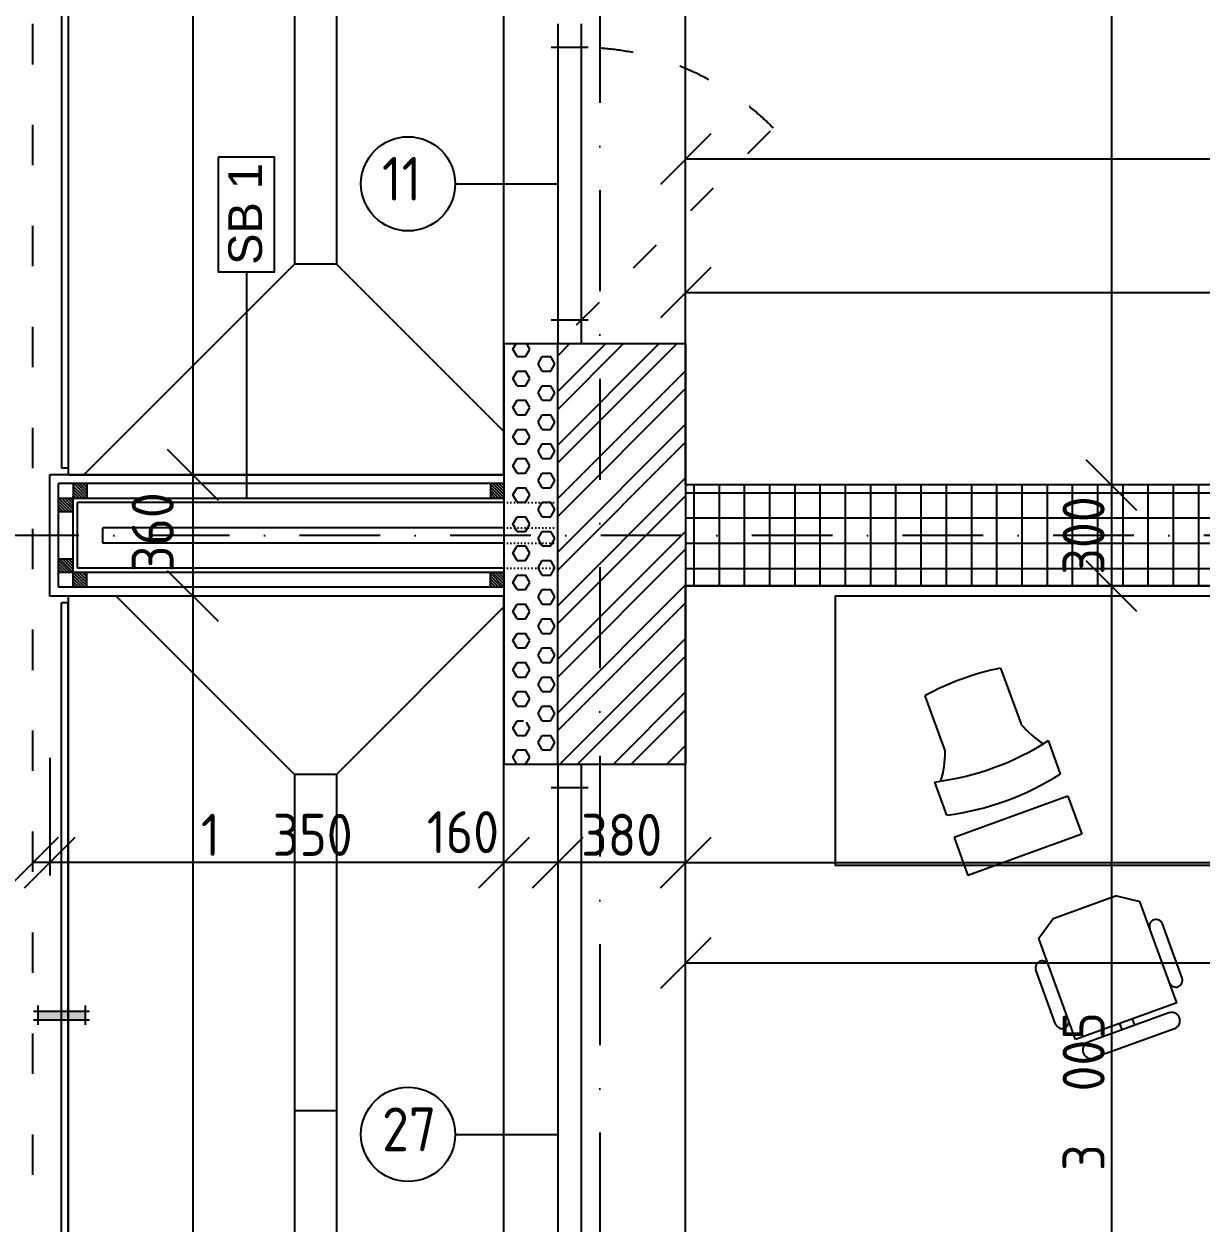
# Model space of a CAD drawing. Extents: x 4511820 to 5180432, y -1526536 to -944957.
# Drawn here: x 4978984 to 4982483, y -1145171 to -1141604 of the extents above; entities that cross this region are included whole.
import ezdxf

# ---------------------------------------------------------------- set-up
doc = ezdxf.new("R2010")
doc.units = 0
doc.header["$MEASUREMENT"] = 0
for name, pattern in [('ACAD_ISO03W100', [30, 12, -18]), ('ACAD_ISO07W100', [3.5, 0.5, -3]), ('ACAD_ISO12W100', [22, 12, -3, 0.5, -3, 0.5, -3]), ('BODKOCIARKOVANA_3', [5.6, 3, -1.3, 0, -1.3])]:
    doc.linetypes.add(name, pattern=pattern)
doc.layers.get('0').update_dxf_attribs({"linetype": 'CONTINUOUS'})
doc.layers.get('Defpoints').update_dxf_attribs({"color": 61, "linetype": 'CONTINUOUS'})
for name, color, linetype in [('KÓTY', 4, 'CONTINUOUS'), ('MÚRY', 1, 'CONTINUOUS'), ('OKNÁ', 143, 'CONTINUOUS'), ('osi', 253, 'CONTINUOUS'), ('Plochy', 41, 'CONTINUOUS'), ('POZEMOK', 7, 'CONTINUOUS'), ('TENKÁ', 7, 'CONTINUOUS'), ('ZARIADENIE', 47, 'CONTINUOUS'), ('ŠRAFY', 82, 'CONTINUOUS')]:
    doc.layers.add(name, color=color, linetype=linetype)
doc.styles.add('ARIAL', font='arial.ttf')
doc.styles.add('STYLE1', font='isocp.shx')
doc.dimstyles.new('STANDARD-50', dxfattribs={"dimtxt": 125, "dimasz": 150, "dimexe": 10, "dimexo": 200, "dimgap": 20, "dimtad": 1, "dimdsep": 46, "dimlunit": 6, "dimtxsty": 'STYLE1', "dimblk1": 'OBLIQUE', "dimblk2": 'OBLIQUE', "dimsah": 1, "dimcen": 2.5, "dimse1": 1, "dimse2": 1, "dimadec": 0, "dimazin": 0, "dimtfac": 1, "dimtmove": 1, "dimatfit": 3, "dimldrblk": 'OBLIQUE', "dimfxl": 1, "dimtolj": 1, "dimtzin": 0, "dimarcsym": 0})
pattern_1 = [(315, (6325766.1914, 3877706.8086), (4.4194173824, 4.4194173824), [])]

# ---------------------------------------------------------------- blocks, each defined once
blk = doc.blocks.new('_OBLIQUE')
at = {"color": 0, "linetype": 'ByBlock'}
blk.add_line((-0.5, -0.5), (0.5, 0.5), dxfattribs=at)
blk = doc.blocks.new('*D13039')
at = {"layer": 'Defpoints', "color": 0}
for p in [(4980951, -1136854.2), (4976404.5, -1142974.2), (4980951, -1142974.2)]:
    blk.add_point(p, dxfattribs=at)
at = {"layer": 'KÓTY', "color": 0, "lineweight": -2}
blk.add_line((4976404.5, -1136854.2), (4976404.5, -1142974.2), dxfattribs=at)
at = {"layer": 'KÓTY', "color": 0, "linetype": 'ByBlock', "lineweight": -2, "xscale": 150, "yscale": 150, "zscale": 150}
for p, rotation in [((4976404.5, -1136854.2), 90), ((4976404.5, -1142974.2), 270)]:
    blk.add_blockref('_OBLIQUE', p, dxfattribs=dict(at, rotation=rotation))
at = {"layer": 'KÓTY', "color": 0, "insert": (4976322, -1139914.2), "char_height": 125, "attachment_point": 5, "rotation": 90, "style": 'STYLE1'}
blk.add_mtext('\\A1;6ﾠ120', dxfattribs=at)
blk = doc.blocks.new('*D13040')
at = {"layer": 'Defpoints', "color": 0}
for p in [(4980951, -1142974.2), (4976404.5, -1143274.2), (4980951, -1143274.2)]:
    blk.add_point(p, dxfattribs=at)
at = {"layer": 'KÓTY', "color": 0, "lineweight": -2}
blk.add_line((4976404.5, -1142974.2), (4976404.5, -1143274.2), dxfattribs=at)
at = {"layer": 'KÓTY', "color": 0, "linetype": 'ByBlock', "lineweight": -2, "xscale": 150, "yscale": 150, "zscale": 150}
for p, rotation in [((4976404.5, -1142974.2), 90), ((4976404.5, -1143274.2), 270)]:
    blk.add_blockref('_OBLIQUE', p, dxfattribs=dict(at, rotation=rotation))
at = {"layer": 'KÓTY', "color": 0, "insert": (4976322, -1143124.2), "char_height": 125, "attachment_point": 5, "rotation": 90, "style": 'STYLE1'}
blk.add_mtext('\\A1;300', dxfattribs=at)
blk = doc.blocks.new('*D13041')
at = {"layer": 'Defpoints', "color": 0}
for p in [(4980951, -1143274.2), (4976404.5, -1149394.2), (4980951, -1149394.2)]:
    blk.add_point(p, dxfattribs=at)
at = {"layer": 'KÓTY', "color": 0, "lineweight": -2}
blk.add_line((4976404.5, -1143274.2), (4976404.5, -1149394.2), dxfattribs=at)
at = {"layer": 'KÓTY', "color": 0, "linetype": 'ByBlock', "lineweight": -2, "xscale": 150, "yscale": 150, "zscale": 150}
for p, rotation in [((4976404.5, -1143274.2), 90), ((4976404.5, -1149394.2), 270)]:
    blk.add_blockref('_OBLIQUE', p, dxfattribs=dict(at, rotation=rotation))
at = {"layer": 'KÓTY', "color": 0, "insert": (4976322, -1146334.2), "char_height": 125, "attachment_point": 5, "rotation": 90, "style": 'STYLE1'}
blk.add_mtext('\\A1;6ﾠ120', dxfattribs=at)
blk = doc.blocks.new('*D13049')
at = {"layer": 'Defpoints', "color": 0}
for p in [(4980696, -1136729.2), (4976754.5, -1143124.2), (4980696, -1143124.2)]:
    blk.add_point(p, dxfattribs=at)
at = {"layer": 'KÓTY', "color": 0, "lineweight": -2}
blk.add_line((4976754.5, -1136729.2), (4976754.5, -1143124.2), dxfattribs=at)
at = {"layer": 'KÓTY', "color": 0, "linetype": 'ByBlock', "lineweight": -2, "xscale": 150, "yscale": 150, "zscale": 150}
for p, rotation in [((4976754.5, -1136729.2), 90), ((4976754.5, -1143124.2), 270)]:
    blk.add_blockref('_OBLIQUE', p, dxfattribs=dict(at, rotation=rotation))
at = {"layer": 'KÓTY', "color": 0, "insert": (4976672, -1139926.7), "char_height": 125, "attachment_point": 5, "rotation": 90, "style": 'STYLE1'}
blk.add_mtext('\\A1;6ﾠ395', dxfattribs=at)
blk = doc.blocks.new('*D13050')
at = {"layer": 'Defpoints', "color": 0}
for p in [(4980696, -1143124.2), (4976754.5, -1149544.2), (4980696, -1149544.2)]:
    blk.add_point(p, dxfattribs=at)
at = {"layer": 'KÓTY', "color": 0, "lineweight": -2}
blk.add_line((4976754.5, -1143124.2), (4976754.5, -1149544.2), dxfattribs=at)
at = {"layer": 'KÓTY', "color": 0, "linetype": 'ByBlock', "lineweight": -2, "xscale": 150, "yscale": 150, "zscale": 150}
for p, rotation in [((4976754.5, -1143124.2), 90), ((4976754.5, -1149544.2), 270)]:
    blk.add_blockref('_OBLIQUE', p, dxfattribs=dict(at, rotation=rotation))
at = {"layer": 'KÓTY', "color": 0, "insert": (4976672, -1146334.2), "char_height": 125, "attachment_point": 5, "rotation": 90, "style": 'STYLE1'}
blk.add_mtext('\\A1;6ﾠ420', dxfattribs=at)
blk = doc.blocks.new('*D13055')
at = {"layer": 'Defpoints', "color": 0}
for p in [(4979211, -1136604.2), (4977104.5, -1169414.2), (4982061, -1169414.2)]:
    blk.add_point(p, dxfattribs=at)
at = {"layer": 'KÓTY', "color": 0, "lineweight": -2}
blk.add_line((4977104.5, -1136604.2), (4977104.5, -1169414.2), dxfattribs=at)
at = {"layer": 'KÓTY', "color": 0, "linetype": 'ByBlock', "lineweight": -2, "xscale": 150, "yscale": 150, "zscale": 150}
for p, rotation in [((4977104.5, -1136604.2), 90), ((4977104.5, -1169414.2), 270)]:
    blk.add_blockref('_OBLIQUE', p, dxfattribs=dict(at, rotation=rotation))
at = {"layer": 'KÓTY', "color": 0, "insert": (4977022, -1153009.2), "char_height": 125, "attachment_point": 5, "rotation": 90, "style": 'STYLE1'}
blk.add_mtext('\\A1;32ﾠ810', dxfattribs=at)
blk = doc.blocks.new('*D13059')
at = {"layer": 'Defpoints', "color": 0}
for p in [(4980571, -1140604.2), (4977454.5, -1141604.2), (4980641, -1141604.2)]:
    blk.add_point(p, dxfattribs=at)
at = {"layer": 'KÓTY', "color": 0, "lineweight": -2}
blk.add_line((4977454.5, -1140604.2), (4977454.5, -1141604.2), dxfattribs=at)
at = {"layer": 'KÓTY', "color": 0, "linetype": 'ByBlock', "lineweight": -2, "xscale": 150, "yscale": 150, "zscale": 150}
for p, rotation in [((4977454.5, -1140604.2), 90), ((4977454.5, -1141604.2), 270)]:
    blk.add_blockref('_OBLIQUE', p, dxfattribs=dict(at, rotation=rotation))
at = {"layer": 'KÓTY', "color": 0, "insert": (4977372, -1141104.2), "char_height": 125, "attachment_point": 5, "rotation": 90, "style": 'STYLE1'}
blk.add_mtext('\\A1;1ﾠ000', dxfattribs=at)
blk = doc.blocks.new('*D13060')
at = {"layer": 'Defpoints', "color": 0}
for p in [(4980641, -1141604.2), (4977454.5, -1142554.2), (4980571, -1142554.2)]:
    blk.add_point(p, dxfattribs=at)
at = {"layer": 'KÓTY', "color": 0, "lineweight": -2}
blk.add_line((4977454.5, -1141604.2), (4977454.5, -1142554.2), dxfattribs=at)
at = {"layer": 'KÓTY', "color": 0, "linetype": 'ByBlock', "lineweight": -2, "xscale": 150, "yscale": 150, "zscale": 150}
for p, rotation in [((4977454.5, -1141604.2), 90), ((4977454.5, -1142554.2), 270)]:
    blk.add_blockref('_OBLIQUE', p, dxfattribs=dict(at, rotation=rotation))
at = {"layer": 'KÓTY', "color": 0, "insert": (4977372, -1142079.2), "char_height": 125, "attachment_point": 5, "rotation": 90, "style": 'STYLE1'}
blk.add_mtext('\\A1;950', dxfattribs=at)
blk = doc.blocks.new('*D13061')
at = {"layer": 'Defpoints', "color": 0}
for p in [(4980571, -1142554.2), (4977454.5, -1143804.2), (4980571, -1143804.2)]:
    blk.add_point(p, dxfattribs=at)
at = {"layer": 'KÓTY', "color": 0, "lineweight": -2}
blk.add_line((4977454.5, -1142554.2), (4977454.5, -1143804.2), dxfattribs=at)
at = {"layer": 'KÓTY', "color": 0, "linetype": 'ByBlock', "lineweight": -2, "xscale": 150, "yscale": 150, "zscale": 150}
for p, rotation in [((4977454.5, -1142554.2), 90), ((4977454.5, -1143804.2), 270)]:
    blk.add_blockref('_OBLIQUE', p, dxfattribs=dict(at, rotation=rotation))
at = {"layer": 'KÓTY', "color": 0, "insert": (4977372, -1143179.2), "char_height": 125, "attachment_point": 5, "rotation": 90, "style": 'STYLE1'}
blk.add_mtext('\\A1;1ﾠ250', dxfattribs=at)
blk = doc.blocks.new('*D13062')
at = {"layer": 'Defpoints', "color": 0}
for p in [(4980571, -1143804.2), (4977454.5, -1146254.2), (4980571, -1146254.2)]:
    blk.add_point(p, dxfattribs=at)
at = {"layer": 'KÓTY', "color": 0, "lineweight": -2}
blk.add_line((4977454.5, -1143804.2), (4977454.5, -1146254.2), dxfattribs=at)
at = {"layer": 'KÓTY', "color": 0, "linetype": 'ByBlock', "lineweight": -2, "xscale": 150, "yscale": 150, "zscale": 150}
for p, rotation in [((4977454.5, -1143804.2), 90), ((4977454.5, -1146254.2), 270)]:
    blk.add_blockref('_OBLIQUE', p, dxfattribs=dict(at, rotation=rotation))
at = {"layer": 'KÓTY', "color": 0, "insert": (4977372, -1145029.2), "char_height": 125, "attachment_point": 5, "rotation": 90, "style": 'STYLE1'}
blk.add_mtext('\\A1;2ﾠ450', dxfattribs=at)
blk = doc.blocks.new('*D18452')
at = {"layer": 'Defpoints', "color": 0}
for p in [(4980951, -1136854.2), (4980951, -1142974.2), (4982216.5, -1142974.2)]:
    blk.add_point(p, dxfattribs=at)
at = {"layer": 'KÓTY', "color": 0, "lineweight": -2}
blk.add_line((4982216.5, -1136854.2), (4982216.5, -1142974.2), dxfattribs=at)
at = {"layer": 'KÓTY', "color": 0, "linetype": 'ByBlock', "lineweight": -2, "xscale": 150, "yscale": 150, "zscale": 150}
for p, rotation in [((4982216.5, -1136854.2), 90), ((4982216.5, -1142974.2), 270)]:
    blk.add_blockref('_OBLIQUE', p, dxfattribs=dict(at, rotation=rotation))
at = {"layer": 'KÓTY', "color": 0, "insert": (4982134, -1139914.2), "char_height": 125, "attachment_point": 5, "rotation": 90, "style": 'STYLE1'}
blk.add_mtext('\\A1;6ﾠ120', dxfattribs=at)
blk = doc.blocks.new('*D18453')
at = {"layer": 'Defpoints', "color": 0}
for p in [(4980951, -1142974.2), (4980951, -1143274.2), (4982216.5, -1143274.2)]:
    blk.add_point(p, dxfattribs=at)
at = {"layer": 'KÓTY', "color": 0, "lineweight": -2}
blk.add_line((4982216.5, -1142974.2), (4982216.5, -1143274.2), dxfattribs=at)
at = {"layer": 'KÓTY', "color": 0, "linetype": 'ByBlock', "lineweight": -2, "xscale": 150, "yscale": 150, "zscale": 150}
for p, rotation in [((4982216.5, -1142974.2), 90), ((4982216.5, -1143274.2), 270)]:
    blk.add_blockref('_OBLIQUE', p, dxfattribs=dict(at, rotation=rotation))
at = {"layer": 'KÓTY', "color": 0, "insert": (4982134, -1143124.2), "char_height": 125, "attachment_point": 5, "rotation": 90, "style": 'STYLE1'}
blk.add_mtext('\\A1;300', dxfattribs=at)
blk = doc.blocks.new('*D18454')
at = {"layer": 'Defpoints', "color": 0}
for p in [(4980951, -1143274.2), (4980951, -1146279.2), (4982216.5, -1146279.2)]:
    blk.add_point(p, dxfattribs=at)
at = {"layer": 'KÓTY', "color": 0, "lineweight": -2}
blk.add_line((4982216.5, -1143274.2), (4982216.5, -1146279.2), dxfattribs=at)
at = {"layer": 'KÓTY', "color": 0, "linetype": 'ByBlock', "lineweight": -2, "xscale": 150, "yscale": 150, "zscale": 150}
for p, rotation in [((4982216.5, -1143274.2), 90), ((4982216.5, -1146279.2), 270)]:
    blk.add_blockref('_OBLIQUE', p, dxfattribs=dict(at, rotation=rotation))
at = {"layer": 'KÓTY', "color": 0, "insert": (4982134, -1144776.7), "char_height": 125, "attachment_point": 5, "rotation": 90, "style": 'STYLE1'}
blk.add_mtext('\\A1;3ﾠ005', dxfattribs=at)
blk = doc.blocks.new('*D18486')
at = {"layer": 'Defpoints', "color": 0}
for p in [(4988826, -1142402.5), (4980951, -1142974.2), (4988826, -1142974.2)]:
    blk.add_point(p, dxfattribs=at)
at = {"layer": 'KÓTY', "color": 0, "lineweight": -2}
blk.add_line((4980951, -1142402.5), (4988826, -1142402.5), dxfattribs=at)
at = {"layer": 'KÓTY', "color": 0, "linetype": 'ByBlock', "lineweight": -2, "xscale": 150, "yscale": 150, "zscale": 150, "rotation": 180}
blk.add_blockref('_OBLIQUE', (4980951, -1142402.5), dxfattribs=at)
at = {"layer": 'KÓTY', "color": 0, "linetype": 'ByBlock', "lineweight": -2, "xscale": 150, "yscale": 150, "zscale": 150}
blk.add_blockref('_OBLIQUE', (4988826, -1142402.5), dxfattribs=at)
at = {"layer": 'KÓTY', "color": 0, "insert": (4984888.5, -1142320), "char_height": 125, "attachment_point": 5, "style": 'STYLE1'}
blk.add_mtext('\\A1;7ﾠ875', dxfattribs=at)
blk = doc.blocks.new('*D18501')
at = {"layer": 'Defpoints', "color": 0}
for p in [(4980951, -1143789.2), (4986086, -1143789.2), (4980951, -1144395.5)]:
    blk.add_point(p, dxfattribs=at)
at = {"layer": 'KÓTY', "color": 0, "lineweight": -2}
blk.add_line((4986086, -1144395.5), (4980951, -1144395.5), dxfattribs=at)
at = {"layer": 'KÓTY', "color": 0, "linetype": 'ByBlock', "lineweight": -2, "xscale": 150, "yscale": 150, "zscale": 150, "rotation": 180}
blk.add_blockref('_OBLIQUE', (4980951, -1144395.5), dxfattribs=at)
at = {"layer": 'KÓTY', "color": 0, "linetype": 'ByBlock', "lineweight": -2, "xscale": 150, "yscale": 150, "zscale": 150}
blk.add_blockref('_OBLIQUE', (4986086, -1144395.5), dxfattribs=at)
at = {"layer": 'KÓTY', "color": 0, "insert": (4983518.5, -1144313), "char_height": 125, "attachment_point": 5, "style": 'STYLE1'}
blk.add_mtext('\\A1;5ﾠ135', dxfattribs=at)
blk = doc.blocks.new('*D18509')
at = {"layer": 'Defpoints', "color": 0}
for p in [(4985086, -1143531.7), (4980951, -1143804.2), (4985086, -1144096.5)]:
    blk.add_point(p, dxfattribs=at)
at = {"layer": 'KÓTY', "color": 0, "lineweight": -2}
blk.add_line((4980951, -1144096.5), (4985086, -1144096.5), dxfattribs=at)
at = {"layer": 'KÓTY', "color": 0, "linetype": 'ByBlock', "lineweight": -2, "xscale": 150, "yscale": 150, "zscale": 150, "rotation": 180}
blk.add_blockref('_OBLIQUE', (4980951, -1144096.5), dxfattribs=at)
at = {"layer": 'KÓTY', "color": 0, "linetype": 'ByBlock', "lineweight": -2, "xscale": 150, "yscale": 150, "zscale": 150}
blk.add_blockref('_OBLIQUE', (4985086, -1144096.5), dxfattribs=at)
at = {"layer": 'KÓTY', "color": 0, "insert": (4983018.5, -1144014), "char_height": 125, "attachment_point": 5, "style": 'STYLE1'}
blk.add_mtext('\\A1;4ﾠ135', dxfattribs=at)
blk = doc.blocks.new('*D18525')
at = {"layer": 'Defpoints', "color": 0}
for p in [(4980951, -1142006), (4980951, -1142974.2), (4989996, -1142974.2)]:
    blk.add_point(p, dxfattribs=at)
at = {"layer": 'KÓTY', "color": 0, "lineweight": -2}
blk.add_line((4989996, -1142006), (4980951, -1142006), dxfattribs=at)
at = {"layer": 'KÓTY', "color": 0, "linetype": 'ByBlock', "lineweight": -2, "xscale": 150, "yscale": 150, "zscale": 150, "rotation": 180}
blk.add_blockref('_OBLIQUE', (4980951, -1142006), dxfattribs=at)
at = {"layer": 'KÓTY', "color": 0, "linetype": 'ByBlock', "lineweight": -2, "xscale": 150, "yscale": 150, "zscale": 150}
blk.add_blockref('_OBLIQUE', (4989996, -1142006), dxfattribs=at)
at = {"layer": 'KÓTY', "color": 0, "insert": (4985473.5, -1141923.5), "char_height": 125, "attachment_point": 5, "style": 'STYLE1'}
blk.add_mtext('\\A1;9ﾠ045', dxfattribs=at)
blk = doc.blocks.new('*D19129')
at = {"layer": 'Defpoints', "color": 0}
for p in [(4980411, -1136759.2), (4979486.5, -1142944.2), (4980411, -1142944.2)]:
    blk.add_point(p, dxfattribs=at)
at = {"layer": 'KÓTY', "color": 0, "lineweight": -2}
blk.add_line((4979486.5, -1136759.2), (4979486.5, -1142944.2), dxfattribs=at)
at = {"layer": 'KÓTY', "color": 0, "linetype": 'ByBlock', "lineweight": -2, "xscale": 150, "yscale": 150, "zscale": 150}
for p, rotation in [((4979486.5, -1136759.2), 90), ((4979486.5, -1142944.2), 270)]:
    blk.add_blockref('_OBLIQUE', p, dxfattribs=dict(at, rotation=rotation))
at = {"layer": 'KÓTY', "color": 0, "insert": (4979404, -1139851.7), "char_height": 125, "attachment_point": 5, "rotation": 90, "style": 'STYLE1'}
blk.add_mtext('\\A1;6ﾠ185', dxfattribs=at)
blk = doc.blocks.new('*D19131')
at = {"layer": 'Defpoints', "color": 0}
for p in [(4979276, -1143304.2), (4979276, -1149364.2), (4979486.5, -1149364.2)]:
    blk.add_point(p, dxfattribs=at)
at = {"layer": 'KÓTY', "color": 0, "lineweight": -2}
blk.add_line((4979486.5, -1143304.2), (4979486.5, -1149364.2), dxfattribs=at)
at = {"layer": 'KÓTY', "color": 0, "linetype": 'ByBlock', "lineweight": -2, "xscale": 150, "yscale": 150, "zscale": 150}
for p, rotation in [((4979486.5, -1143304.2), 90), ((4979486.5, -1149364.2), 270)]:
    blk.add_blockref('_OBLIQUE', p, dxfattribs=dict(at, rotation=rotation))
at = {"layer": 'KÓTY', "color": 0, "insert": (4979404, -1146334.2), "char_height": 125, "attachment_point": 5, "rotation": 90, "style": 'STYLE1'}
blk.add_mtext('\\A1;6ﾠ060', dxfattribs=at)
blk = doc.blocks.new('*D47942')
at = {"layer": 'Defpoints', "color": 0}
for p in [(4979486.5, -1142944.2), (4979486.5, -1143304.2), (4979486.5, -1143304.2)]:
    blk.add_point(p, dxfattribs=at)
at = {"layer": 'KÓTY', "color": 0, "lineweight": -2}
blk.add_line((4979486.5, -1142944.2), (4979486.5, -1143304.2), dxfattribs=at)
at = {"layer": 'KÓTY', "color": 0, "linetype": 'ByBlock', "lineweight": -2, "xscale": 150, "yscale": 150, "zscale": 150}
for p, rotation in [((4979486.5, -1142944.2), 90), ((4979486.5, -1143304.2), 270)]:
    blk.add_blockref('_OBLIQUE', p, dxfattribs=dict(at, rotation=rotation))
at = {"layer": 'KÓTY', "color": 0, "insert": (4979367, -1143114.5), "char_height": 125, "attachment_point": 5, "rotation": 90, "style": 'STYLE1'}
blk.add_mtext('\\A1;360', dxfattribs=at)
blk = doc.blocks.new('*D47948')
at = {"layer": 'Defpoints', "color": 0}
for p in [(4980571, -1144096.5), (4980571, -1144096.5), (4980951, -1144096.5)]:
    blk.add_point(p, dxfattribs=at)
at = {"layer": 'KÓTY', "color": 0, "lineweight": -2}
blk.add_line((4980951, -1144096.5), (4980571, -1144096.5), dxfattribs=at)
at = {"layer": 'KÓTY', "color": 0, "linetype": 'ByBlock', "lineweight": -2, "xscale": 150, "yscale": 150, "zscale": 150, "rotation": 180}
blk.add_blockref('_OBLIQUE', (4980571, -1144096.5), dxfattribs=at)
at = {"layer": 'KÓTY', "color": 0, "linetype": 'ByBlock', "lineweight": -2, "xscale": 150, "yscale": 150, "zscale": 150}
blk.add_blockref('_OBLIQUE', (4980951, -1144096.5), dxfattribs=at)
at = {"layer": 'KÓTY', "color": 0, "insert": (4980761, -1144014), "char_height": 125, "attachment_point": 5, "style": 'STYLE1'}
blk.add_mtext('\\A1;380', dxfattribs=at)
blk = doc.blocks.new('*D47949')
at = {"layer": 'Defpoints', "color": 0}
for p in [(4980411, -1144096.5), (4980411, -1144096.5), (4980571, -1144096.5)]:
    blk.add_point(p, dxfattribs=at)
at = {"layer": 'KÓTY', "color": 0, "lineweight": -2}
blk.add_line((4980571, -1144096.5), (4980411, -1144096.5), dxfattribs=at)
at = {"layer": 'KÓTY', "color": 0, "linetype": 'ByBlock', "lineweight": -2, "xscale": 150, "yscale": 150, "zscale": 150, "rotation": 180}
blk.add_blockref('_OBLIQUE', (4980411, -1144096.5), dxfattribs=at)
at = {"layer": 'KÓTY', "color": 0, "linetype": 'ByBlock', "lineweight": -2, "xscale": 150, "yscale": 150, "zscale": 150}
blk.add_blockref('_OBLIQUE', (4980571, -1144096.5), dxfattribs=at)
at = {"layer": 'KÓTY', "color": 0, "insert": (4980289.2, -1144006), "char_height": 125, "attachment_point": 5, "style": 'STYLE1'}
blk.add_mtext('\\A1;160', dxfattribs=at)
blk = doc.blocks.new('*D47950')
at = {"layer": 'Defpoints', "color": 0}
for p in [(4979061, -1144096.5), (4979061, -1144512), (4980411, -1144512)]:
    blk.add_point(p, dxfattribs=at)
at = {"layer": 'KÓTY', "color": 0, "lineweight": -2}
blk.add_line((4980411, -1144096.5), (4979061, -1144096.5), dxfattribs=at)
at = {"layer": 'KÓTY', "color": 0, "linetype": 'ByBlock', "lineweight": -2, "xscale": 150, "yscale": 150, "zscale": 150, "rotation": 180}
blk.add_blockref('_OBLIQUE', (4979061, -1144096.5), dxfattribs=at)
at = {"layer": 'KÓTY', "color": 0, "linetype": 'ByBlock', "lineweight": -2, "xscale": 150, "yscale": 150, "zscale": 150}
blk.add_blockref('_OBLIQUE', (4980411, -1144096.5), dxfattribs=at)
at = {"layer": 'KÓTY', "color": 0, "insert": (4979736, -1144014), "char_height": 125, "attachment_point": 5, "style": 'STYLE1'}
blk.add_mtext('\\A1;1ﾠ350', dxfattribs=at)
blk = doc.blocks.new('*D47951')
at = {"layer": 'Defpoints', "color": 0}
for p in [(4979011, -1144096.5), (4979011, -1144512), (4979061, -1144512)]:
    blk.add_point(p, dxfattribs=at)
at = {"layer": 'KÓTY', "color": 0, "lineweight": -2}
blk.add_line((4979061, -1144096.5), (4979011, -1144096.5), dxfattribs=at)
at = {"layer": 'KÓTY', "color": 0, "linetype": 'ByBlock', "lineweight": -2, "xscale": 150, "yscale": 150, "zscale": 150, "rotation": 180}
blk.add_blockref('_OBLIQUE', (4979011, -1144096.5), dxfattribs=at)
at = {"layer": 'KÓTY', "color": 0, "linetype": 'ByBlock', "lineweight": -2, "xscale": 150, "yscale": 150, "zscale": 150}
blk.add_blockref('_OBLIQUE', (4979061, -1144096.5), dxfattribs=at)
at = {"layer": 'KÓTY', "color": 0, "insert": (4978880.7, -1144037), "char_height": 125, "attachment_point": 5, "style": 'STYLE1'}
blk.add_mtext('\\A1;50', dxfattribs=at)

msp = doc.modelspace()

# ---------------------------------------------------------------- hatches: boundary and pattern name
at = {"layer": 'TENKÁ'}
h = msp.add_hatch(color=256, dxfattribs=at)
h.dxf.hatch_style = 1
h.paths.add_polyline_path([(4979025.375, -1144563.625), (4979025.375, -1144537.75), (4979166.5, -1144537.75), (4979166.5, -1144563.625)])
at = {"layer": 'ŠRAFY'}
h = msp.add_hatch(dxfattribs=at)
h.set_pattern_fill('HEX', color=256, scale=200)
h.set_pattern_definition([(0, (0, 6450), (0, 43.3012702), [25, -50]), (120, (0, 6450), (-37.5, -21.6506351), [25, -50]), (60, (25, 6450), (-37.5, 21.6506351), [25, -50])])
h.paths.add_polyline_path([(4980411, -1143071.691), (4980411, -1143116.691), (4980411, -1143191.691), (4980411, -1143204.191), (4980411, -1143248.191), (4980411, -1143274.191), (4980411, -1143306.691), (4980411, -1143804.191), (4980571, -1143804.191), (4980571, -1142554.191), (4980411, -1142554.191), (4980411, -1142864.191), (4980411, -1142881.691), (4980411, -1142914.191), (4980411, -1142940.191), (4980411, -1142984.191), (4980411, -1142996.691)])
h.paths.add_polyline_path([(4980511, -1143656.691, 1), (4980461, -1143656.691, 1)], flags=16)
h = msp.add_hatch(dxfattribs=at)
h.set_pattern_fill('ANSI32', color=256, scale=300)
h.set_pattern_definition([(45, (0, 175781), (-79.549513, 79.549513), []), (45, (53.03, 175781), (-79.549513, 79.549513), [])])
h.paths.add_polyline_path([(4980951, -1143804.191), (4980951, -1143274.191), (4980951, -1142974.191), (4980951, -1142554.191), (4980641, -1142554.191), (4980571, -1142554.191), (4980571, -1143026.691), (4980571, -1143101.691), (4980571, -1143146.691), (4980571, -1143221.691), (4980571, -1143804.191), (4980641, -1143804.191)])
h = msp.add_hatch(dxfattribs=at)
h.set_pattern_fill('ANSI31', color=45, scale=50, angle=270)
h.set_pattern_definition(pattern_1)
h.paths.add_polyline_path([(4979171, -1143014.191), (4979171, -1142970.191), (4979131, -1142970.191), (4979131, -1143007.191), (4979131, -1143014.191)])
h = msp.add_hatch(dxfattribs=at)
h.set_pattern_fill('ANSI31', color=45, scale=50, angle=270)
h.set_pattern_definition(pattern_1)
h.paths.add_polyline_path([(4980411, -1143014.191), (4980411, -1142970.191), (4980371, -1142970.191), (4980371, -1143014.191)])
at = {"layer": 'ŠRAFY', "ltscale": 0.25}
h = msp.add_hatch(dxfattribs=at)
h.set_pattern_fill('ANSI37', color=256, scale=600, angle=45)
h.set_pattern_definition([(90, (-3307273.674, 668852.734), (-75, 1e-14), []), (180, (-3307273.674, 668852.734), (-1e-14, -75), [])])
h.paths.add_polyline_path([(4988826, -1142974.191), (4980951, -1142974.191), (4980951, -1143274.191), (4985086, -1143274.191), (4985201, -1143274.191), (4986086, -1143274.191), (4986201, -1143274.191), (4988711, -1143274.191), (4988826, -1143274.191)])
at = {"layer": 'ŠRAFY'}
h = msp.add_hatch(dxfattribs=at)
h.set_pattern_fill('ANSI31', color=45, scale=50, angle=270)
h.set_pattern_definition(pattern_1)
h.paths.add_polyline_path([(4979087, -1143014.191), (4979087, -1143054.191), (4979131, -1143054.191), (4979131, -1143014.191)])
h = msp.add_hatch(dxfattribs=at)
h.set_pattern_fill('ANSI31', color=45, scale=50, angle=270)
h.set_pattern_definition(pattern_1)
h.paths.add_polyline_path([(4979087, -1143194.191), (4979087, -1143234.191), (4979131, -1143234.191), (4979131, -1143194.191)])
h = msp.add_hatch(dxfattribs=at)
h.set_pattern_fill('ANSI31', color=45, scale=50, angle=270)
h.set_pattern_definition(pattern_1)
h.paths.add_polyline_path([(4979131, -1143234.191), (4979131, -1143278.191), (4979171, -1143278.191), (4979171, -1143234.191)])
h = msp.add_hatch(dxfattribs=at)
h.set_pattern_fill('ANSI31', color=45, scale=50, angle=270)
h.set_pattern_definition(pattern_1)
h.paths.add_polyline_path([(4980371, -1143234.191), (4980371, -1143278.191), (4980411, -1143278.191), (4980411, -1143234.191)])

# ---------------------------------------------------------------- linework, layer by layer
at = {"layer": 'KÓTY', "ltscale": 25}
msp.add_line((4979061, -1143785.097), (4979061, -1144135.097), dxfattribs=at)
at = {"layer": 'MÚRY'}
for p, q in [((4980411, -1142554.191), (4980411, -1142944.191)), ((4980411, -1142554.191), (4980951, -1142554.191)), ((4980951, -1142554.191), (4980951, -1142974.191)), ((4979061, -1143304.191), (4979061, -1142944.191)), ((4979061, -1143304.191), (4979061, -1142944.191)), ((4980411, -1142944.191), (4979061, -1142944.191)), ((4988876, -1142974.191), (4980951, -1142974.191)), ((4985086, -1143274.191), (4980951, -1143274.191)), ((4980951, -1143274.191), (4980951, -1143804.191)), ((4980411, -1143304.191), (4979061, -1143304.191)), ((4980411, -1143304.191), (4980411, -1143804.191)), ((4980411, -1143804.191), (4980951, -1143804.191))]:
    msp.add_line(p, q, dxfattribs=at)
at = {"layer": 'OKNÁ'}
for p, q in [((4979096, -1136779.191), (4979096, -1142924.191)), ((4979116, -1136779.191), (4979116, -1142924.191)), ((4979116, -1142924.191), (4979096, -1142924.191)), ((4979096, -1149344.191), (4979096, -1143324.191)), ((4979116, -1143324.191), (4979096, -1143324.191)), ((4979116, -1149344.191), (4979116, -1143324.191))]:
    msp.add_line(p, q, dxfattribs=at)
at = {"layer": 'OKNÁ', "ltscale": 0.25}
for p, q in [((4980571, -1141604.191), (4980571, -1142554.191)), ((4980641, -1141604.191), (4980641, -1142554.191)), ((4980661, -1141674.191), (4980551, -1141674.191)), ((4980266.146, -1142079.191), (4980571, -1142079.191)), ((4980661, -1142484.191), (4980551, -1142484.191)), ((4980571, -1143804.191), (4980571, -1146254.191)), ((4980641, -1143804.191), (4980641, -1146254.191)), ((4980661, -1143874.191), (4980551, -1143874.191)), ((4980266.146, -1144904.191), (4980571, -1144904.191))]:
    msp.add_line(p, q, dxfattribs=at)
at = {"layer": 'OKNÁ', "linetype": 'ACAD_ISO03W100', "ltscale": 8}
msp.add_line((4980626.858, -1142498.334), (4981211.663, -1141913.528), dxfattribs=at)
at = {"layer": 'OKNÁ', "ltscale": 0.25}
for centre in [(4980126.146, -1142079.191), (4980126.146, -1144904.191)]:
    msp.add_circle(centre, 140, dxfattribs=at)
at = {"layer": 'OKNÁ', "linetype": 'ACAD_ISO03W100', "ltscale": 8}
msp.add_arc((4980641, -1142474.191), 800, 44.493566, 90, dxfattribs=at)
at = {"layer": 'osi', "linetype": 'BODKOCIARKOVANA_3', "ltscale": 100}
msp.add_line((4980696, -1134257), (4980696, -1171774.191), dxfattribs=at)
at = {"layer": 'osi', "linetype": 'BODKOCIARKOVANA_3', "ltscale": 80}
msp.add_line((5041881, -1143124.191), (4978211, -1143124.191), dxfattribs=at)
at = {"layer": 'Plochy'}
for points in [[(4980411, -1136759.191), (4979116, -1136759.191), (4979116, -1142944.191), (4980411, -1142944.191)], [(4980951, -1142974.191), (4980951, -1136854.191), (4985096, -1136854.191), (4985096, -1137454.191), (4986186, -1137454.191), (4986186, -1140317.5), (4986186, -1140354.191), (4985511, -1140354.191), (4985511, -1140469.191), (4987011, -1140469.191), (4987011, -1142974.191)], [(4980951, -1143274.191), (4985086, -1143274.191), (4985086, -1143789.191), (4986086, -1143789.191), (4986086, -1146279.191), (4980951, -1146279.191)], [(4980411, -1143304.191), (4979116, -1143304.191), (4979116, -1149364.191), (4980411, -1149364.191)]]:
    msp.add_lwpolyline(points, close=True, dxfattribs=at)
at = {"layer": 'POZEMOK'}
for p, q in [((4979788.5, -1137317.941), (4979788.5, -1142317.941)), ((4979788.5, -1137317.941), (4979788.5, -1142317.941)), ((4979913.5, -1137317.941), (4979913.5, -1142317.941)), ((4979913.5, -1137317.941), (4979913.5, -1142317.941)), ((4979788.5, -1142317.941), (4979162.25, -1142944.191)), ((4979788.5, -1142317.941), (4979162.25, -1142944.191)), ((4979913.5, -1142317.941), (4979788.5, -1142317.941)), ((4979913.5, -1142317.941), (4979788.5, -1142317.941)), ((4979913.5, -1142317.941), (4980411, -1142815.441)), ((4979788.5, -1143834.191), (4979258.5, -1143304.191)), ((4979788.5, -1143834.191), (4979258.5, -1143304.191)), ((4979913.5, -1143834.191), (4980411, -1143336.691)), ((4979913.5, -1143834.191), (4980411, -1143336.691)), ((4979913.5, -1143834.191), (4979788.5, -1143834.191)), ((4979788.5, -1143834.191), (4979788.5, -1148834.191)), ((4979913.5, -1143834.191), (4979788.5, -1143834.191)), ((4979788.5, -1143834.191), (4979788.5, -1148834.191)), ((4979913.5, -1143834.191), (4979913.5, -1148834.191)), ((4979913.5, -1143834.191), (4979913.5, -1148834.191)), ((4979913.5, -1144834.191), (4979788.5, -1144834.191))]:
    msp.add_line(p, q, dxfattribs=at)
at = {"layer": 'TENKÁ', "linetype": 'ACAD_ISO03W100', "ltscale": 10}
msp.add_line((4979011, -1155224.191), (4979011, -1135057), dxfattribs=at)
at = {"layer": 'TENKÁ', "linetype": 'ACAD_ISO12W100', "ltscale": 10}
for p, q in [((4980411, -1142554.191), (4980411, -1141604.191)), ((4980951, -1142554.191), (4980951, -1141604.191)), ((4980411, -1146254.191), (4980411, -1143804.191)), ((4980951, -1146254.191), (4980951, -1143804.191))]:
    msp.add_line(p, q, dxfattribs=at)
at = {"layer": 'TENKÁ'}
for p, q in [((4979645.559, -1142341), (4979645.559, -1143015.691)), ((4980571, -1143804.191), (4980571, -1142554.191)), ((4980411, -1142944.191), (4980411, -1143304.191)), ((4980411, -1142944.191), (4980411, -1143304.191)), ((4980411, -1142944.191), (4980411, -1143304.191)), ((4980951, -1142974.191), (4980951, -1143274.191)), ((4979012.875, -1144537.75), (4979179, -1144537.75)), ((4979025.375, -1144521.5), (4979025.375, -1144578.5)), ((4979166.5, -1144521.5), (4979166.5, -1144578.5)), ((4979012.875, -1144563.625), (4979179, -1144563.625))]:
    msp.add_line(p, q, dxfattribs=at)
at = {"layer": 'TENKÁ', "color": 45}
for p, q in [((4979087, -1143278.191), (4979087, -1142970.191)), ((4980411, -1142970.191), (4979087, -1142970.191)), ((4979131, -1142970.191), (4979131, -1143014.191)), ((4979171, -1142970.191), (4979171, -1143014.191)), ((4979131, -1143234.191), (4979131, -1143007.191)), ((4979131, -1143014.191), (4979087, -1143014.191)), ((4980411, -1143014.191), (4979131, -1143014.191)), ((4979131, -1143054.191), (4979087, -1143054.191)), ((4979131, -1143194.191), (4979087, -1143194.191)), ((4979131, -1143234.191), (4979087, -1143234.191)), ((4980411, -1143234.191), (4979131, -1143234.191)), ((4979131, -1143278.191), (4979131, -1143234.191)), ((4979171, -1143278.191), (4979171, -1143234.191)), ((4980411, -1143278.191), (4979087, -1143278.191))]:
    msp.add_line(p, q, dxfattribs=at)
at = {"layer": 'TENKÁ', "color": 252}
for p, q in [((4979143.5, -1143221.691), (4979143.5, -1143026.691)), ((4980411, -1143026.691), (4979143.5, -1143026.691)), ((4980411, -1143101.691), (4979218.5, -1143101.691)), ((4979218.5, -1143146.691), (4979218.5, -1143101.691)), ((4980411, -1143146.691), (4979218.5, -1143146.691)), ((4980411, -1143221.691), (4979143.5, -1143221.691))]:
    msp.add_line(p, q, dxfattribs=at)
at = {"layer": 'TENKÁ', "color": 252, "linetype": 'ACAD_ISO07W100', "ltscale": 3}
for p, q in [((4980411, -1143026.691), (4980571, -1143026.691)), ((4980411, -1143101.691), (4980571, -1143101.691)), ((4980411, -1143146.691), (4980571, -1143146.691)), ((4980411, -1143221.691), (4980571, -1143221.691))]:
    msp.add_line(p, q, dxfattribs=at)
at = {"layer": 'TENKÁ'}
msp.add_lwpolyline([(4979561.559, -1141999.5), (4979561.559, -1142341), (4979729.559, -1142341), (4979729.559, -1141999.5)], close=True, dxfattribs=at)
at = {"layer": 'ZARIADENIE', "color": 8, "ltscale": 0.25}
for p, q in [((4981887.42, -1143518.39), (4981947.941, -1143684.668)), ((4981661.894, -1143600.475), (4981722.414, -1143766.752)), ((4982065.548, -1143832.362), (4982029.708, -1143733.893)), ((4981727.258, -1143955.489), (4981691.419, -1143857.021)), ((4982087.616, -1143899.041), (4981749.326, -1144022.168)), ((4982087.616, -1143899.041), (4982128.658, -1144011.804)), ((4981749.326, -1144022.168), (4981790.369, -1144134.931)), ((4982128.658, -1144011.804), (4981790.369, -1144134.931))]:
    msp.add_line(p, q, dxfattribs=at)
at = {"layer": 'ZARIADENIE', "color": 33, "ltscale": 0.25}
for p, q in [((4982231.473, -1144195.302), (4982043.534, -1144263.706)), ((4982231.473, -1144195.302), (4982301.535, -1144212.368)), ((4982410.982, -1144513.07), (4982301.535, -1144212.368)), ((4982043.534, -1144263.706), (4982000.834, -1144321.815)), ((4982426.83, -1144439.661), (4982368.245, -1144278.701)), ((4982110.28, -1144622.516), (4982000.834, -1144321.815)), ((4982050.953, -1144576.469), (4981992.368, -1144415.509)), ((4982410.982, -1144513.07), (4982110.28, -1144622.516)), ((4982387.007, -1144543.079), (4982147.936, -1144630.094)), ((4982248.678, -1144593.427), (4982241.837, -1144574.633)), ((4982286.265, -1144579.746), (4982279.425, -1144560.953)), ((4982404.108, -1144590.064), (4982165.037, -1144677.079))]:
    msp.add_line(p, q, dxfattribs=at)
at = {"layer": 'ZARIADENIE'}
msp.add_lwpolyline([(4982996, -1143304.191), (4981396, -1143304.191), (4981396, -1144104.191), (4982996, -1144104.191)], close=True, dxfattribs=at)
at = {"layer": 'ZARIADENIE', "color": 8, "ltscale": 0.25}
for centre, radius, start, end in [((4982052.095, -1144321.685), 820, 101.585032, 118.414968), ((4982157.567, -1143514.217), 270.179, 219.115037, 238.028098), ((4981586.947, -1143043.703), 820, 277.319616, 302.680383), ((4981452.268, -1143770.925), 270.179, 341.971902, 0.884963), ((4981622.787, -1143142.172), 820, 277.319616, 302.680383)]:
    msp.add_arc(centre, radius, start, end, dxfattribs=at)
at = {"layer": 'ZARIADENIE', "color": 33, "ltscale": 0.25}
for centre, radius, start, end in [((4982349.452, -1144285.541), 20, 20, 200), ((4982011.162, -1144408.668), 20, 20, 200), ((4982408.036, -1144446.501), 20, 200, 20), ((4982395.558, -1144566.572), 25, 290, 110), ((4982069.747, -1144569.628), 20, 200, 20), ((4982156.486, -1144653.587), 25, 110, 290)]:
    msp.add_arc(centre, radius, start, end, dxfattribs=at)
at = {"layer": 'ŠRAFY', "color": 45}
for p, q in [((4980371, -1142970.191), (4980371, -1143014.191)), ((4980371, -1143278.191), (4980371, -1143234.191))]:
    msp.add_line(p, q, dxfattribs=at)

# ---------------------------------------------------------------- texts
at = {"layer": 'TENKÁ', "style": 'STYLE1'}
for s, p in [('11', (4980048.616, -1142129.191)), ('27', (4980048.616, -1144954.191))]:
    msp.add_text(s, height=130, dxfattribs=at).set_placement(p)
at = {"layer": 'TENKÁ', "linetype": 'Continuous', "lineweight": 20, "style": 'ARIAL'}
msp.add_text('SB 1', height=100, rotation=90, dxfattribs=at).set_placement((4979691.887, -1142320.089))

# ---------------------------------------------------------------- dimensions: what is measured, and where the dimension line sits
at = {"layer": 'KÓTY'}
for base, p1, p2, picture, middle in [((4977104.5, -1169414.191), (4979211, -1136604.191), (4982061, -1169414.191), '*D13055', (4977021.957, -1153009.191)), ((4976754.5, -1143124.191), (4980696, -1136729.191), (4980696, -1143124.191), '*D13049', (4976671.957, -1139926.691)), ((4976404.5, -1142974.191), (4980951, -1136854.191), (4980951, -1142974.191), '*D13039', (4976321.957, -1139914.191)), ((4982216.5, -1142974.191), (4980951, -1136854.191), (4980951, -1142974.191), '*D18452', (4982133.957, -1139914.191)), ((4977454.5, -1141604.191), (4980571, -1140604.191), (4980641, -1141604.191), '*D13059', (4977371.957, -1141104.191)), ((4977454.5, -1142554.191), (4980641, -1141604.191), (4980571, -1142554.191), '*D13060', (4977372, -1142079.191)), ((4977454.5, -1143804.191), (4980571, -1142554.191), (4980571, -1143804.191), '*D13061', (4977371.957, -1143179.191)), ((4976404.5, -1143274.191), (4980951, -1142974.191), (4980951, -1143274.191), '*D13040', (4976322, -1143124.191)), ((4982216.5, -1143274.191), (4980951, -1142974.191), (4980951, -1143274.191), '*D18453', (4982134, -1143124.191)), ((4976754.5, -1149544.191), (4980696, -1143124.191), (4980696, -1149544.191), '*D13050', (4976671.957, -1146334.191)), ((4976404.5, -1149394.191), (4980951, -1143274.191), (4980951, -1149394.191), '*D13041', (4976321.957, -1146334.191)), ((4982216.5, -1146279.191), (4980951, -1143274.191), (4980951, -1146279.191), '*D18454', (4982133.957, -1144776.691)), ((4979486.5, -1149364.191), (4979276, -1143304.191), (4979276, -1149364.191), '*D19131', (4979403.957, -1146334.191)), ((4977454.5, -1146254.191), (4980571, -1143804.191), (4980571, -1146254.191), '*D13062', (4977371.957, -1145029.191))]:
    dim = msp.add_linear_dim(base=base, p1=p1, p2=p2, angle=90, dimstyle='STANDARD-50', dxfattribs=at)
    dim.commit()
    dim.dimension.update_dxf_attribs({"geometry": picture, "text_midpoint": middle})
dim = msp.add_linear_dim(base=(4979486.5, -1142944.191), p1=(4980411, -1136759.191), p2=(4980411, -1142944.191), angle=90, dimstyle='STANDARD-50', override={"dimtxsty": 'STYLE1', "dimldrblk": 'OBLIQUE'}, dxfattribs=at)
dim.commit()
dim.dimension.update_dxf_attribs({"geometry": '*D19129', "text_midpoint": (4979403.957, -1139851.691)})
for base, p1, p2, picture, middle in [((4980951, -1142006), (4989996, -1142974.191), (4980951, -1142974.191), '*D18525', (4985473.5, -1141923.457)), ((4988826, -1142402.5), (4980951, -1142974.191), (4988826, -1142974.191), '*D18486', (4984888.5, -1142319.957)), ((4985086, -1144096.5), (4980951, -1143804.191), (4985086, -1143531.691), '*D18509', (4983018.5, -1144013.957)), ((4980951, -1144395.5), (4986086, -1143789.191), (4980951, -1143789.191), '*D18501', (4983518.5, -1144312.957))]:
    dim = msp.add_linear_dim(base=base, p1=p1, p2=p2, dimstyle='STANDARD-50', dxfattribs=at)
    dim.commit()
    dim.dimension.update_dxf_attribs({"geometry": picture, "text_midpoint": middle})
dim = msp.add_linear_dim(base=(4979486.5, -1143304.191), p1=(4979486.5, -1142944.191), p2=(4979486.5, -1143304.191), angle=90, dimstyle='STANDARD-50', dxfattribs=at)
dim.commit()
dim.dimension.update_dxf_attribs({"geometry": '*D47942', "text_midpoint": (4979449.5, -1143114.5), "dimtype": 160})
for base, p1, p2, picture, middle in [((4979061, -1144096.5), (4980411, -1144512), (4979061, -1144512), '*D47950', (4979736, -1144013.957)), ((4980571, -1144096.5), (4980951, -1144096.5), (4980571, -1144096.5), '*D47948', (4980761, -1144014))]:
    dim = msp.add_linear_dim(base=base, p1=p1, p2=p2, dimstyle='STANDARD-50', override={"dimtxsty": 'STYLE1', "dimldrblk": 'OBLIQUE'}, dxfattribs=at)
    dim.commit()
    dim.dimension.update_dxf_attribs({"geometry": picture, "text_midpoint": middle})
for base, p1, p2, picture, middle in [((4980411, -1144096.5), (4980571, -1144096.5), (4980411, -1144096.5), '*D47949', (4980289.191, -1144088.5)), ((4979011, -1144096.5), (4979061, -1144512), (4979011, -1144512), '*D47951', (4978880.691, -1144119.5))]:
    dim = msp.add_linear_dim(base=base, p1=p1, p2=p2, dimstyle='STANDARD-50', override={"dimtxsty": 'STYLE1', "dimldrblk": 'OBLIQUE'}, dxfattribs=at)
    dim.commit()
    dim.dimension.update_dxf_attribs({"geometry": picture, "text_midpoint": middle, "dimtype": 160})

doc.saveas('drawing.dxf')
